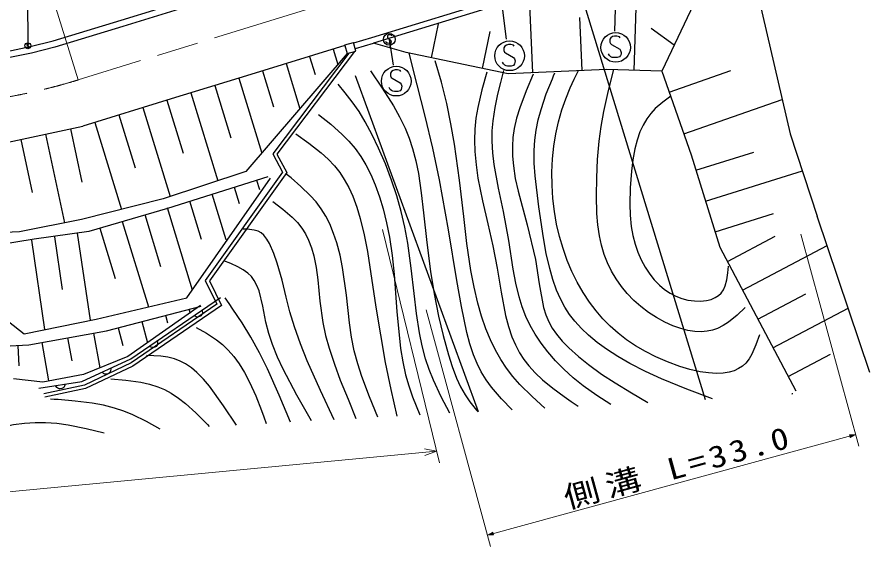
# Model space of a CAD drawing. Units: millimetres, scale not verified. Extents: x 40000 to 680000, y 20000 to 380000.
# Drawn here: x 302922 to 374511, y 240151 to 286098 of the extents above; entities that cross this region are included whole.
import ezdxf

# ---------------------------------------------------------------- set-up
doc = ezdxf.new("R2010")
doc.units = ezdxf.units.MM
doc.header["$LTSCALE"] = 1000
doc.linetypes.add('CHAIN', pattern=[18.5, 12, -1.5, 3.5, -1.5])
for name, color, linetype, lineweight in [('M-BGD', 7, 'Continuous', 25), ('M-BGD-HTXT', 7, 'Continuous', 13), ('M-BMK', 2, 'CHAIN', 13), ('M-STR-STRC', 7, 'Continuous', 25)]:
    doc.layers.add(name, color=color, linetype=linetype, lineweight=lineweight)
doc.styles.add('ＭＳ ゴシック', font='')
doc.styles.get('ＭＳ ゴシック').set_extended_font_data('MS Gothic')

# ---------------------------------------------------------------- blocks, each defined once
blk = doc.blocks.new('BUHIN111')
at = {"color": 7, "linetype": 'Continuous', "lineweight": 25}
blk.add_lwpolyline([(-196, 300), (-236, 292), (-270, 268), (-306, 229), (-346, 162), (-365, 98), (-361, 31), (-331, -25), (-283, -57), (-249, -74), (-196, -83), (-155, -67), (121, 84), (175, 87), (239, 72), (288, 36), (319, -3), (340, -57), (319, -134), (259, -233), (227, -272), (183, -301), (131, -316), (63, -316)], dxfattribs=at)
blk.add_circle((0, 0), 498, dxfattribs=at)
blk = doc.blocks.new('BUHIN110')
at = {"color": 7, "linetype": 'Continuous', "lineweight": 25}
blk.add_lwpolyline([(-98, 150), (-118, 146), (-135, 134), (-153, 114), (-173, 81), (-182, 49), (-180, 16), (-165, -12), (-141, -28), (-125, -37), (-98, -41), (-77, -34), (61, 42), (88, 43), (120, 36), (144, 18), (160, -2), (170, -28), (159, -67), (130, -116), (114, -136), (92, -150), (65, -158), (32, -158)], dxfattribs=at)
blk.add_circle((0, 0), 249, dxfattribs=at)
blk = doc.blocks.new('BUHIN123')
at = {"color": 7, "linetype": 'Continuous', "lineweight": 25}
blk.add_lwpolyline([(-98, 388), (-1, 379), (86, 352), (190, 300), (258, 226), (309, 142), (339, 22), (335, -76), (310, -173), (244, -270), (180, -336), (98, -388)], dxfattribs=at)
blk = doc.blocks.new('BUHIN3')
at = {"color": 7, "linetype": 'Continuous', "lineweight": 25}
blk.add_lwpolyline([(-624, 641), (-718, 602), (-791, 529), (-860, 415), (-926, 233), (-941, 65), (-901, -96), (-799, -220), (-667, -275), (-576, -301), (-442, -297), (-347, -239), (257, 265), (388, 297), (552, 290), (689, 227), (785, 145), (861, 24), (847, -177), (748, -447), (688, -558), (594, -650), (471, -712), (306, -745)], dxfattribs=at)
blk.add_circle((0, 0), 1244, dxfattribs=at)

msp = doc.modelspace()

# ---------------------------------------------------------------- linework, layer by layer
at = {"layer": 'M-BGD'}
for p, q in [((348646, 293349), (360670, 254037)), ((354731, 281630), (355011, 290270)), ((361188, 290308), (357045, 281555)), ((311673, 285845), (319302, 288196)), ((346204, 281433), (345924, 287800)), ((365066, 288110), (367811, 276318)), ((311826, 285348), (319454, 287699)), ((332694, 284393), (343767, 287775)), ((343909, 287295), (332840, 283915)), ((305962, 284098), (311673, 285845)), ((350345, 281614), (350150, 286060)), ((306114, 283601), (311825, 285348)), ((337711, 282689), (338309, 285536)), ((358081, 283743), (356142, 285128)), ((331179, 283936), (332696, 284394)), ((341992, 281791), (342642, 284886)), ((302073, 283217), (304021, 283618)), ((304021, 283618), (305962, 284098)), ((304146, 283113), (306086, 283593)), ((330443, 283707), (322531, 281294)), ((330438, 283757), (331157, 283961)), ((330443, 283707), (330635, 283045)), ((331354, 283249), (331157, 283961)), ((331324, 283457), (332840, 283915)), ((335571, 283138), (332840, 283915)), ((334206, 283527), (334353, 284046)), ((302164, 282705), (304146, 283113)), ((330635, 283045), (322134, 273154)), ((330758, 283080), (324386, 274625)), ((331236, 283216), (324741, 274598)), ((327476, 282803), (327939, 281282)), ((329454, 283406), (329844, 282126)), ((330635, 283045), (331354, 283249)), ((344133, 281342), (335571, 283138)), ((325498, 282199), (326653, 278412)), ((323520, 281596), (324442, 278572)), ((352416, 281705), (344133, 281342)), ((357045, 281555), (352416, 281705)), ((357045, 281555), (359505, 274537)), ((357660, 279801), (362842, 281617)), ((322531, 281294), (315871, 279237)), ((321524, 280985), (323459, 274696)), ((341642, 252996), (331323, 281168)), ((319511, 280365), (320865, 275966)), ((315871, 279237), (308438, 276957)), ((317497, 279745), (319767, 272371)), ((313471, 278506), (315766, 271049)), ((315484, 279126), (316853, 274676)), ((358890, 276292), (367144, 279185)), ((311458, 277887), (312824, 273447)), ((309444, 277267), (311692, 269965)), ((302187, 275614), (308438, 276957)), ((307396, 276734), (308357, 272260)), ((303229, 275838), (304185, 271389)), ((305312, 276286), (306914, 268832)), ((367811, 276318), (370089, 269401)), ((324386, 274625), (325212, 273089)), ((324741, 274598), (325565, 273066)), ((359505, 274537), (361911, 266806)), ((359906, 273249), (364758, 274759)), ((322134, 273154), (315182, 270855)), ((325212, 273089), (318714, 264013)), ((325565, 273066), (319063, 263984)), ((360708, 270672), (368838, 273201)), ((323968, 272694), (315545, 270035)), ((317163, 262563), (324208, 272583)), ((323029, 272407), (323262, 271643)), ((321150, 271834), (321570, 270458)), ((315182, 270855), (308344, 269111)), ((317393, 270687), (318373, 267476)), ((319271, 271260), (320438, 267438)), ((315545, 270035), (308939, 268107)), ((315514, 270114), (317614, 263234)), ((313635, 269540), (314969, 265170)), ((361510, 268094), (366413, 269620)), ((374511, 256283), (370089, 269401)), ((308344, 269111), (303137, 268093)), ((311757, 268967), (313943, 261805)), ((303137, 268093), (296607, 267806)), ((308939, 268107), (304359, 267462)), ((307976, 267965), (309051, 260670)), ((309878, 268393), (311167, 264170)), ((304359, 267462), (301242, 266973)), ((304128, 267398), (305235, 259883)), ((306052, 267681), (306707, 263238)), ((362548, 265600), (366555, 267716)), ((294038, 266957), (303524, 259531)), ((361911, 266806), (368282, 254743)), ((363822, 263187), (370920, 266936)), ((318714, 264013), (319686, 262022)), ((319063, 263984), (320070, 261921)), ((365097, 260775), (369121, 262900)), ((309569, 260776), (317163, 262563)), ((312471, 257440), (319995, 262576)), ((319686, 262022), (312488, 257091)), ((310429, 259772), (318385, 261858)), ((318333, 261897), (312208, 257631)), ((320070, 261921), (312638, 256830)), ((317345, 261631), (317441, 261275)), ((366371, 258362), (372686, 261698)), ((303524, 259531), (309569, 260776)), ((315369, 261100), (315541, 260459)), ((311417, 260038), (311814, 258562)), ((313393, 260569), (313871, 258790)), ((303910, 258609), (310429, 259772)), ((307170, 259191), (307513, 257264)), ((309343, 259578), (309860, 256675)), ((298367, 258344), (303910, 258609)), ((302986, 258565), (303068, 256849)), ((304997, 258803), (305572, 255579)), ((367645, 255950), (371200, 257827)), ((308348, 255536), (312471, 257440)), ((312208, 257631), (308490, 256117)), ((312488, 257091), (308574, 255234)), ((312638, 256830), (308671, 254948)), ((305098, 255491), (302636, 255757)), ((308490, 256117), (305098, 255491)), ((304760, 254973), (308348, 255536)), ((308574, 255234), (305183, 254511)), ((308671, 254948), (305245, 254217))]:
    msp.add_line(p, q, dxfattribs=at)
for points in [[(344474, 253151), (343586, 254093), (342751, 255067), (342293, 255688), (341881, 256347), (341529, 257041), (341231, 257763), (340925, 258683), (340672, 259639), (340228, 261824), (339844, 264019), (339139, 268251), (338380, 272443), (337812, 275112), (337181, 277786), (336520, 280419), (335836, 283061)], [(347225, 253301), (346150, 254279), (345120, 255297), (344536, 255954), (344002, 256645), (343516, 257379), (343075, 258155), (342650, 259032), (342277, 259941), (341911, 261002), (341597, 262102), (341280, 263459), (341017, 264850), (340684, 267102), (340410, 269360), (340050, 272423), (339636, 275427), (339342, 277145), (338987, 278862), (338540, 280637), (338030, 282418)], [(332597, 281589), (333581, 280139), (334514, 278659), (335028, 277737), (335491, 276785), (335833, 275944), (336118, 275082), (336390, 274046), (336607, 272980), (336853, 271348), (337042, 269689), (337311, 267203), (337637, 264748), (337942, 262882), (338307, 261024), (338683, 259402), (339124, 257771), (339438, 256785), (339810, 255815), (340144, 255098), (340534, 254405), (340932, 253823), (341379, 253274), (341497, 253138), (341623, 252995)], [(342350, 281481), (341941, 279999), (341594, 278518), (341439, 277612), (341344, 276698), (341313, 275764), (341343, 274829), (341446, 273709), (341612, 272575), (341984, 270688), (342424, 268770), (342845, 266917), (343211, 265034), (343544, 263026), (343929, 261066), (344169, 260159), (344462, 259286), (344751, 258602), (345091, 257950), (345457, 257380), (345875, 256842), (346422, 256248), (347021, 255687), (347897, 254969), (348836, 254279), (349426, 253868), (350030, 253455)], [(352757, 253604), (351589, 254361), (350443, 255176), (349612, 255847), (348817, 256567), (348122, 257273), (347468, 258024), (346915, 258747), (346409, 259507), (345996, 260234), (345638, 260983), (345321, 261800), (345058, 262648), (344783, 263785), (344564, 264946), (344193, 267356), (343758, 269779), (343334, 271761), (342973, 273739), (342856, 274711), (342801, 275682), (342815, 276546), (342889, 277410), (343057, 278520), (343286, 279631), (343522, 280615), (343776, 281608)], [(361285, 254070), (359148, 254887), (357008, 255770), (355685, 256377), (354361, 257052), (353357, 257625), (352388, 258247), (351613, 258811), (350884, 259415), (350294, 259978), (349746, 260583), (349300, 261161), (348899, 261781), (348529, 262475), (348210, 263200), (347895, 264085), (347633, 265001), (347348, 266273), (347118, 267574), (346732, 270190), (346411, 272781), (346339, 273849), (346328, 274918), (346375, 275770), (346483, 276625), (346661, 277491), (346901, 278360), (347346, 279649), (347852, 280931), (347948, 281166), (348048, 281411)], [(365245, 259436), (364947, 258611), (364602, 257834), (364367, 257435), (364088, 257080), (363806, 256822), (363488, 256612), (363105, 256437), (362688, 256315), (362184, 256234), (361638, 256210), (360971, 256248), (360268, 256350), (359406, 256545), (358544, 256802), (357519, 257178), (356553, 257595), (355662, 258041), (354832, 258524), (354075, 259032), (353369, 259578), (352710, 260163), (352088, 260796), (351525, 261449), (350974, 262183), (350435, 263002), (349943, 263859), (349496, 264760), (349100, 265695), (348748, 266680), (348455, 267683), (348211, 268732), (348027, 269793), (347899, 270883), (347831, 271988), (347821, 273094), (347872, 274196), (347981, 275261), (348148, 276315), (348367, 277315), (348646, 278308), (348974, 279252), (349357, 280174), (349690, 280890), (350040, 281609)], [(364050, 261752), (363361, 261108), (362644, 260519), (362201, 260225), (361729, 259986), (361299, 259836), (360851, 259744), (360349, 259705), (359825, 259727), (359231, 259816), (358634, 259967), (357958, 260206), (357295, 260505), (356587, 260893), (355918, 261328), (355278, 261816), (354687, 262341), (354145, 262902), (353648, 263504), (353203, 264136), (352813, 264797), (352478, 265484), (352199, 266193), (351970, 266956), (351797, 267741), (351660, 268682), (351583, 269630), (351549, 271114), (351576, 272610), (351645, 274152), (351774, 275686), (351938, 276932), (352161, 278168), (352563, 279942), (353014, 281708)], [(346231, 281319), (345644, 279903), (345117, 278477), (344856, 277610), (344658, 276741), (344549, 276005), (344500, 275266), (344512, 274439), (344584, 273609), (344746, 272563), (344972, 271502), (345730, 268666), (346443, 265766), (346755, 263721), (347119, 261739), (347307, 261133), (347551, 260550), (347849, 260011), (348203, 259498), (348690, 258911), (349230, 258357), (350038, 257633), (350887, 256953), (351988, 256159), (353116, 255419), (354486, 254585), (355877, 253774)], [(339243, 252865), (338527, 254237), (337865, 255636), (337506, 256528), (337202, 257448), (336920, 258519), (336696, 259607), (336442, 261246), (336245, 262915), (336015, 265033), (335724, 267150), (335473, 268473), (335163, 269780), (334786, 271110), (334349, 272432), (333838, 273781), (333270, 275109), (332739, 276223), (332155, 277307), (331628, 278168), (331046, 279002), (330473, 279742), (329881, 280470)], [(357799, 279471), (357117, 278964), (356485, 278419), (356108, 278009), (355780, 277563), (355470, 277032), (355210, 276466), (354968, 275784), (354777, 275061), (354605, 274137), (354488, 273182), (354394, 271791), (354361, 270417), (354389, 269478), (354477, 268546), (354605, 267793), (354793, 267051), (355019, 266393), (355312, 265733), (355644, 265117), (356027, 264533), (356411, 264052), (356844, 263605), (357275, 263244), (357744, 262931), (358214, 262689), (358718, 262497), (359235, 262366), (359785, 262290), (360293, 262278), (360784, 262326), (361172, 262418), (361532, 262566), (361798, 262735), (362020, 262948), (362209, 263227), (362352, 263548), (362492, 264066), (362582, 264641), (362614, 264916), (362642, 265194)], [(328232, 277938), (329250, 277117), (330222, 276255), (330778, 275687), (331296, 275071), (331770, 274405), (332196, 273702), (332616, 272887), (332987, 272033), (333351, 271035), (333656, 270022), (333942, 268846), (334171, 267650), (334397, 266090), (334564, 264508), (334809, 261403), (335115, 258300), (335294, 257195), (335531, 256104), (335798, 255167), (336122, 254247), (336424, 253485), (336740, 252728)], [(326314, 276301), (327403, 275528), (328442, 274716), (329032, 274185), (329573, 273616), (330005, 273071), (330390, 272489), (330770, 271795), (331099, 271066), (331437, 270154), (331721, 269213), (332058, 267824), (332334, 266433), (333046, 261757), (333814, 257123), (334287, 254872), (334792, 252621)], [(333212, 252535), (332504, 254238), (331856, 255953), (331515, 257013), (331231, 258093), (331001, 259265), (330828, 260460), (330567, 262765), (330242, 265102), (330032, 266138), (329764, 267155), (329494, 267961), (329167, 268746), (328833, 269400), (328449, 270020), (328016, 270594), (327529, 271140), (326750, 271890), (325921, 272604), (325710, 272779), (325490, 272961)], [(324379, 270627), (325224, 269988), (326021, 269311), (326453, 268871), (326832, 268399), (327140, 267908), (327397, 267386), (327637, 266745), (327827, 266063), (328020, 265083), (328157, 264070), (328345, 262262), (328591, 260477), (328822, 259401), (329110, 258343), (329555, 256986), (330055, 255655), (330704, 254050), (331362, 252433)], [(329530, 252333), (328382, 254782), (327279, 257278), (326709, 258697), (326200, 260127), (325825, 261366), (325510, 262617), (325169, 264029), (324763, 265456), (324470, 266276), (324113, 267099), (323900, 267472), (323643, 267802), (323421, 267996), (323167, 268137), (322815, 268240), (322432, 268287), (322168, 268300), (321902, 268306)], [(327633, 252230), (326416, 254390), (325254, 256576), (324787, 257588), (324368, 258644), (324064, 259565), (323813, 260522), (323548, 261849), (323232, 263126), (323052, 263592), (322823, 264019), (322591, 264334), (322307, 264616), (321914, 264904), (321462, 265157), (320879, 265420), (320270, 265663)], [(325882, 252134), (324935, 254383), (323935, 256603), (323270, 257945), (322551, 259257), (321824, 260447), (321040, 261614), (320721, 262072), (320393, 262538)], [(317965, 260073), (318834, 259578), (319667, 259034), (320178, 258624), (320651, 258165), (321121, 257621), (321553, 257028), (322011, 256284), (322430, 255489), (322954, 254324), (323436, 253104), (323635, 252569), (323837, 252022)], [(321331, 251885), (320259, 253481), (319076, 255131), (318565, 255738), (318020, 256292), (317562, 256680), (317070, 257018), (316626, 257253), (316150, 257436), (315592, 257571), (315001, 257651), (314404, 257691), (313789, 257713)], [(310773, 256656), (310782, 256559), (310771, 256468), (310739, 256356), (310679, 256276), (310606, 256211), (310493, 256159), (310396, 256145), (310296, 256151), (310188, 256199), (310112, 256249), (310046, 256320)], [(310798, 255766), (312060, 255645), (313305, 255465), (314034, 255304), (314736, 255088), (315310, 254850), (315866, 254553), (316479, 254149), (317074, 253684), (317929, 252907), (318764, 252066), (318908, 251917), (319059, 251761)], [(306949, 255317), (306932, 255221), (306897, 255136), (306835, 255038), (306756, 254977), (306667, 254934), (306545, 254915), (306448, 254928), (306353, 254962), (306262, 255037), (306203, 255106), (306159, 255193)], [(367974, 254560), (367971, 254503), (367968, 254436)], [(314928, 251535), (313797, 252168), (312648, 252744), (311889, 253056), (311110, 253311), (310188, 253541), (309238, 253717), (307811, 253895), (306364, 254015), (306049, 254038), (305724, 254060)], [(310246, 251213), (308730, 251575), (307199, 251878), (306261, 252006), (305309, 252076), (304430, 252077), (303549, 252017), (302622, 251891), (301703, 251705), (300760, 251452), (299828, 251139), (298740, 250708), (297667, 250245)]]:
    msp.add_lwpolyline(points, dxfattribs=at)
at = {"layer": 'M-BGD-HTXT'}
for p, q in [((299423, 308818), (308055, 280830)), ((338370, 248715), (333593, 268279)), ((373571, 250115), (368719, 267904)), ((337255, 261544), (342672, 241687)), ((342409, 242651), (373308, 251080)), ((237885, 240151), (338133, 249687))]:
    msp.add_line(p, q, dxfattribs=at)
for points in [[(373308, 251080), (372793, 251069), (372859, 250828)], [(373209, 251053), (372879, 250872), (372833, 251041)], [(373161, 251040), (372892, 250895), (372856, 251028)], [(373112, 251026), (372905, 250918), (372879, 251015)], [(373063, 251013), (372918, 250941), (372902, 251002)], [(342409, 242651), (342924, 242662), (342858, 242903)], [(342508, 242678), (342838, 242859), (342884, 242690)], [(342556, 242691), (342825, 242836), (342861, 242703)], [(342606, 242705), (342812, 242813), (342838, 242717)], [(342654, 242718), (342799, 242790), (342815, 242730)]]:
    msp.add_lwpolyline(points, close=True, dxfattribs=at)
for points in [[(373259, 251066), (372866, 250849), (372810, 251054), (373257, 251066)], [(372928, 250976), (373014, 251000), (372931, 250964), (372925, 250988), (373014, 251000)], [(337112, 249888), (338133, 249687), (337161, 249317)], [(342458, 242665), (342851, 242882), (342907, 242677), (342460, 242665)], [(342789, 242755), (342703, 242732), (342786, 242767), (342792, 242743), (342703, 242732)]]:
    msp.add_lwpolyline(points, dxfattribs=at)
at = {"layer": 'M-BMK'}
msp.add_line((348646, 293349), (308055, 280830), dxfattribs=at)
msp.add_arc((293320, 328609), 50000, 262.54126, 287.14062, dxfattribs=at)
at = {"layer": 'M-STR-STRC'}
for p, q in [((303651, 303043), (303827, 283692)), ((353230, 289827), (353082, 284925)), ((343618, 287111), (343975, 284247)), ((334165, 284230), (334492, 282065))]:
    msp.add_line(p, q, dxfattribs=at)

# ---------------------------------------------------------------- block references
at = {"layer": 'M-BGD', "rotation": 290.11846}
for name, p in [('BUHIN111', (334165, 284230)), ('BUHIN110', (303827, 283692)), ('BUHIN123', (318114, 261292)), ('BUHIN123', (314352, 258724))]:
    msp.add_blockref(name, p, dxfattribs=at)
at = {"layer": 'M-STR-STRC', "rotation": 290.11846}
for p in [(353167, 283558), (344264, 282850), (334754, 280725)]:
    msp.add_blockref('BUHIN3', p, dxfattribs=at)

# ---------------------------------------------------------------- texts
at = {"layer": 'M-BGD-HTXT', "insert": (349164, 244649), "char_height": 1833, "attachment_point": 7, "rotation": 15.4, "style": 'ＭＳ ゴシック'}
msp.add_mtext('\\T1.2;\\W1.2;側溝\\~L=33.0', dxfattribs=at)

doc.saveas('drawing.dxf')
